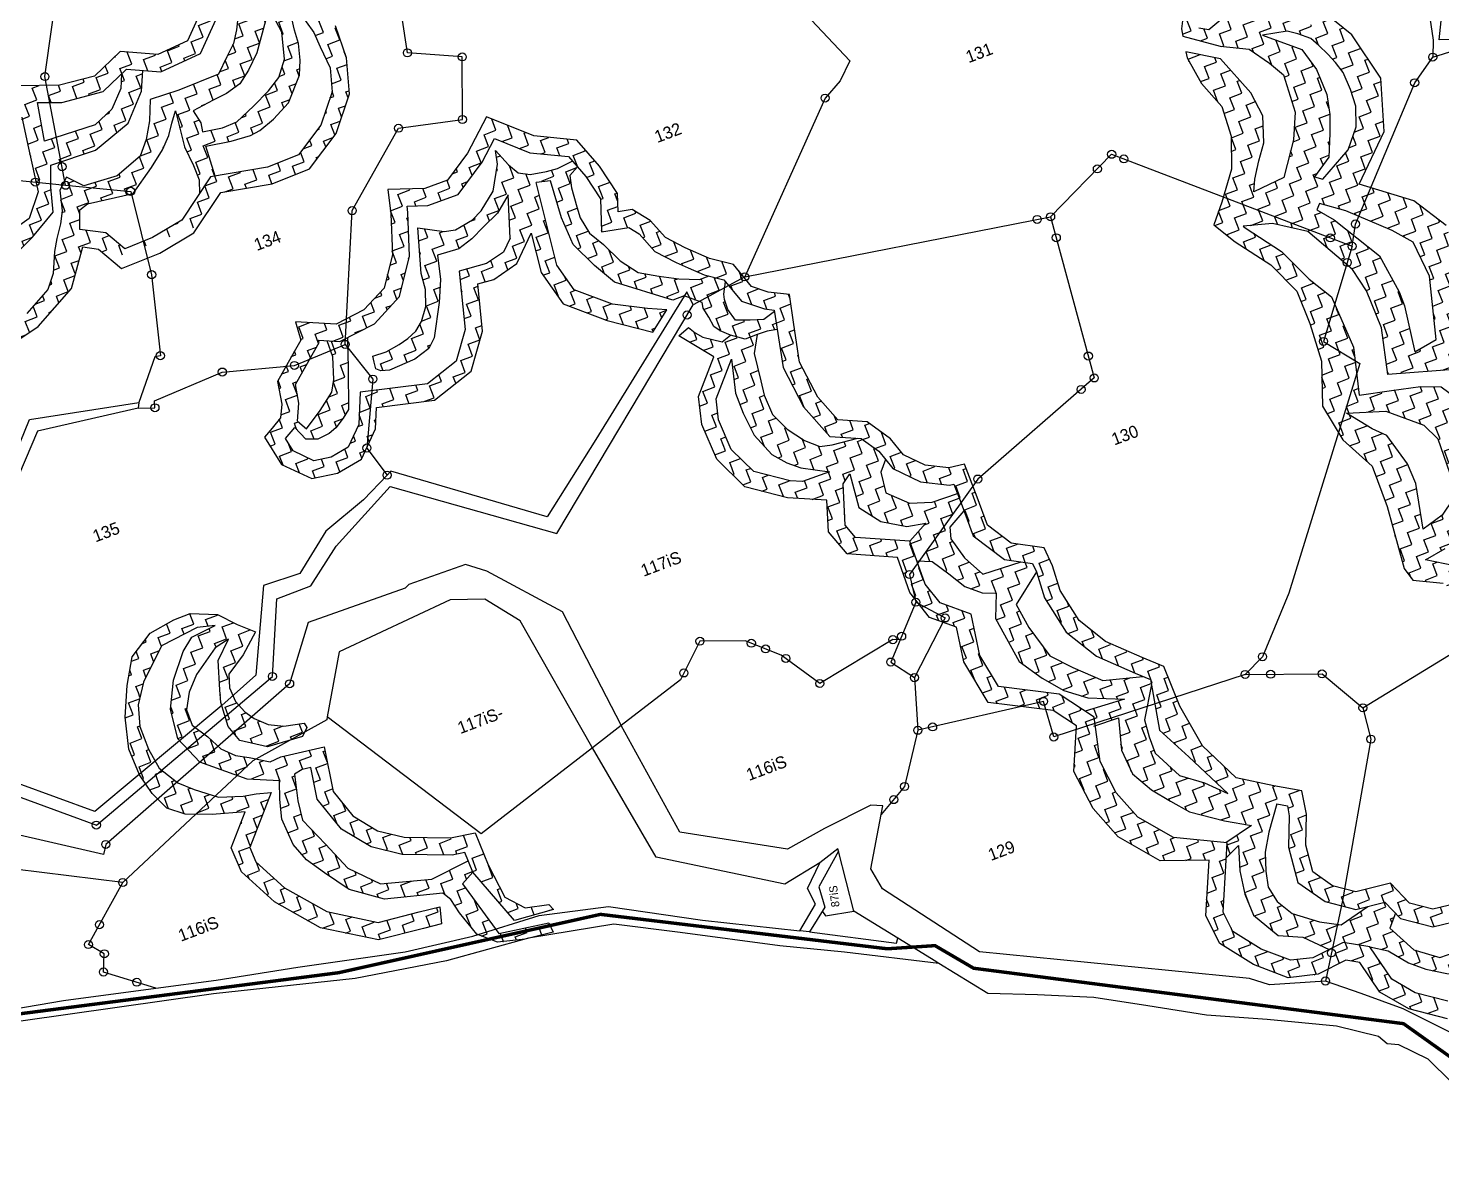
# Model space of a CAD drawing. Header units: metres. Extents: x -219 to 311408, y 87 to 1936973.
# Drawn here: x 309141 to 310231, y 1934058 to 1934927 of the extents above; entities that cross this region are included whole.
import ezdxf

# ---------------------------------------------------------------- set-up
doc = ezdxf.new("R2010")
doc.units = ezdxf.units.M
doc.header["$LTSCALE"] = 0.3
doc.header["$MEASUREMENT"] = 0
doc.linetypes.add('DASHDOT', pattern=[1, 0.5, -0.25, 0, -0.25])
doc.layers.get('0').update_dxf_attribs({"linetype": 'CONTINUOUS'})
for name, color, linetype in [('LINE_WATER', 4, 'CONTINUOUS'), ('OFF', 1, 'CONTINUOUS'), ('POLY_HATCH', 12, 'CONTINUOUS'), ('POLY_PARCEL', 6, 'CONTINUOUS'), ('POLY_WATER', 4, 'CONTINUOUS'), ('SYM_STONE', 1, 'CONTINUOUS'), ('TEXT_PARCEL', 7, 'CONTINUOUS'), ('V_BOUND_STREAM_LINE', 7, 'DASHDOT')]:
    doc.layers.add(name, color=color, linetype=linetype)
doc.styles.add('TEXT_MAP', font='')
doc.styles.get('TEXT_MAP').set_extended_font_data('Kruti Dev 050')
pattern_1 = [(0, (0, 0), (1.875, 1.875), [1.875, -1.875]), (90, (1.875, 0), (-1.875, 1.875), [1.875, -1.875])]

# ---------------------------------------------------------------- blocks, each defined once
blk = doc.blocks.new('STONE')
blk.add_circle((0, 0), 0.851)
blk = doc.blocks.new('7')
at = {"layer": 'POLY_HATCH'}
h = blk.add_hatch(dxfattribs=at)
h.set_pattern_fill('ZIGZAG', color=256, scale=15, style=0)
h.set_pattern_definition(pattern_1)
h.paths.add_polyline_path([(534.33, 471.74), (533.35, 472.49), (529.17, 472.49), (532.55, 469.91), (535.12, 466.72), (536.48, 462.7), (534.55, 458.42), (532.87, 454.66), (535.63, 450.89), (536.48, 448.26), (532.4, 445.95), (526.03, 445.1), (522.89, 437.79), (518.36, 433.26), (513.52, 432.91), (508.48, 435.29), (503.63, 433.23), (498.34, 433.77), (492.74, 435.82), (487.57, 435.35), (484.25, 431.77), (479.72, 429.72), (475.05, 428.61), (470.28, 429.65), (469.23, 432.34), (467.36, 435.86), (464.48, 433.55), (459.95, 432.56), (456.31, 436.2), (451.14, 432.94), (447.42, 432.58), (447.42, 430.04), (451.99, 430.49), (455.95, 432.99), (456.11, 432.83), (454.38, 430.39), (453.43, 429.07), (450.85, 427.28), (448.4, 426.68), (447.42, 426.73), (447.42, 423.43), (449.6, 423.57), (452.71, 424.05), (456.66, 427.88), (457.81, 431.13), (459.14, 429.8), (464.53, 430.97), (462.58, 428.6), (460.55, 428.12), (457.97, 428), (456.78, 426.08), (456, 421.72), (454.68, 419.69), (452.53, 417.89), (447.74, 417.11), (447.42, 417.18), (447.42, 413.4), (447.92, 413.35), (451.81, 414.18), (457.55, 417.47), (458.63, 419.87), (459.13, 418.36), (459.43, 416.99), (460.63, 415.55), (458.89, 411.48), (455.32, 407.03), (458.56, 407.03), (459.02, 407.61), (459.56, 407.03), (463.01, 407.03), (460.7, 409.52), (462.61, 413.94), (470.44, 411.25), (473.49, 410.17), (478.1, 410.35), (481.81, 411.96), (486.66, 414.18), (490.85, 416.57), (491.83, 420.12), (492.97, 423.17), (499.91, 422.93), (505.83, 424.96), (509.36, 428.67), (510.64, 431.47), (508.43, 432.52), (507.47, 432.11), (506.64, 430.11), (504.3, 427.77), (501.19, 426.46), (493.35, 426.82), (494.38, 432.53), (497.77, 431.28), (504.02, 430.65), (508.43, 432.52), (513.04, 430.34), (519.48, 430.81), (525.02, 436.34), (527.79, 442.78), (533.22, 443.51), (539.53, 447.08), (537.91, 452.06), (535.78, 454.97), (536.86, 457.39), (539.2, 462.56), (537.37, 467.95)])
h.paths.add_polyline_path([(489.84, 420.17), (490.79, 426.69), (491.47, 431.35), (487.17, 423.82), (484.41, 421.49), (478.67, 419.99), (475.32, 419.57), (468.6, 420.11), (463.87, 423.46), (465.42, 426.15), (468.18, 424.29), (472.13, 422.98), (479.25, 422.56), (485.59, 425.49), (487.44, 428.72), (489.17, 432.96), (488.77, 432.92), (485.75, 429.68), (480.54, 427.31), (475.08, 426.02), (468.41, 427.47), (467.38, 430.13), (466.56, 429.14), (464.05, 426.27), (459.5, 424.06), (459.44, 422.5), (461.72, 422.86), (461.77, 421.36), (464.35, 419.33), (466.98, 417.12), (469.55, 415.62), (473.2, 415.09), (477.09, 415.15), (482.48, 415.68), (487.2, 416.94)], flags=16)
h = blk.add_hatch(dxfattribs=at)
h.set_pattern_fill('ZIGZAG', color=256, scale=15, style=0)
h.set_pattern_definition(pattern_1)
h.paths.add_polyline_path([(537.52, 433.19), (538.75, 433.19), (540.98, 434.05), (542.64, 435.49), (543.86, 437.29), (545.31, 439.09), (546.67, 441.54), (548.19, 444.92), (548.53, 449.57), (547.65, 453.39), (545.91, 457.89), (544.73, 456.83), (543.36, 454.6), (544.37, 452.26), (545.09, 451.03), (545.66, 448.8), (545.59, 446.28), (545.09, 444.41), (543.36, 441.67), (540.89, 438.2), (538.8, 437.12), (535.56, 436.76), (532.31, 436.4), (530.94, 436.11), (531.45, 432.22), (531.81, 429.55), (530.8, 425.66), (529.07, 423.43), (526.91, 422.14), (524.03, 420.77), (520.93, 419.47), (518.62, 419.4), (515.67, 419.9), (515.88, 421.2), (515.45, 423.29), (518.77, 423.72), (521, 423.94), (523.31, 424.58), (525.25, 426.02), (527.27, 427.97), (530.15, 431.93), (529.94, 435.03), (530.19, 437.87), (534.22, 438.44), (537.25, 440.03), (538.98, 441.18), (540.13, 442.26), (541.57, 443.84), (542.8, 445.57), (543.52, 447.88), (543.59, 449.53), (543.3, 450.83), (542.22, 452.34), (541.27, 455.55), (541.99, 457.2), (543.36, 459.08), (543.86, 460.45), (544.01, 462.03), (543.94, 464.33), (543.43, 466.28), (542.49, 468.08), (541.63, 470.24), (538.91, 472.49), (533.53, 472.49), (536.87, 470.38), (539.46, 468.51), (540.4, 466.28), (540.61, 464.91), (540.61, 462.82), (540.4, 461.31), (539.82, 459.87), (539.25, 458.28), (538.74, 456.48), (538.38, 454.97), (539.82, 452.96), (540.61, 451.08), (540.69, 449.57), (540.25, 447.63), (539.47, 445.78), (537.96, 443.84), (536.08, 442.18), (532.34, 440.67), (530.61, 440.31), (529.6, 440.31), (530.66, 443.17), (527.79, 442.78), (526.89, 440.7), (527.2, 437.69), (526.7, 434.23), (525.69, 432.21), (524.54, 430.49), (522.95, 428.97), (520.86, 427.03), (514.59, 426.89), (510.12, 427.1), (508.9, 424.15), (507.46, 421.77), (505.8, 419.76), (501.55, 418.24), (496.45, 418.6), (494.51, 420.69), (492.92, 419.25), (492.13, 416.29), (491.26, 414.56), (489.97, 412.76), (488.96, 411.04), (487.66, 408.08), (486.79, 407.03), (490.82, 407.03), (493.11, 410.21), (495.18, 409.1), (496.34, 407.03), (510.13, 407.03), (515.02, 410.55), (522.58, 409.06), (528.5, 409.2), (534.04, 412.71), (537.94, 417.48), (539.43, 422.62), (539.58, 427.58), (546.56, 428.21), (549.21, 431.53), (551.57, 438.5), (552.67, 443.94), (551.28, 448.89), (550.07, 454.14), (548.49, 458.23), (549.11, 464.05), (548.2, 468.52), (545.37, 472.49), (541.57, 472.49), (543.05, 471.4), (545.83, 467.49), (546.56, 463.93), (545.91, 457.89), (547.65, 453.39), (548.83, 448.27), (550.07, 443.84), (549.12, 439.16), (546.95, 432.75), (545.26, 430.63), (538.73, 430.04)])
h.paths.add_polyline_path([(512.67, 415.72), (512.38, 418.74), (513.03, 424.21), (511.87, 422.7), (510.79, 421.12), (509.21, 419.46), (506.76, 417.59), (502.87, 415), (496.02, 415.93), (494.65, 415.5), (493.65, 412.79), (497.03, 410.98), (498.82, 407.77), (503.22, 407.87), (508.19, 408.75), (512.01, 411.5), (512.67, 413.41)], flags=16)
h.paths.add_polyline_path([(532.34, 414.63), (535.66, 418.68), (536.64, 422.07), (536.36, 425.52), (536.22, 427.82), (535.21, 431.57), (534.27, 432.65), (534.05, 432), (533.69, 429.12), (533.55, 427.1), (532.9, 424.72), (532.03, 422.64), (529.08, 419.4), (526.12, 417.95), (523.67, 417.09), (522.09, 416.87), (519.14, 417.09), (515.39, 417.74), (515.12, 413.1), (522.8, 411.59), (527.74, 411.71)], flags=16)
h = blk.add_hatch(dxfattribs=at)
h.set_pattern_fill('ZIGZAG', color=256, scale=15, style=0)
h.set_pattern_definition(pattern_1)
h.paths.add_polyline_path([(469.09, 402.5), (464.28, 405.66), (463.01, 407.03), (459.56, 407.03), (462.64, 403.72), (468.27, 400.01), (474.67, 399.67), (482.81, 401.55), (489.41, 405.06), (490.82, 407.03), (486.79, 407.03), (486.05, 406.14), (481.92, 403.94), (474.45, 402.22)])
h.paths.add_polyline_path([(458.56, 407.03), (455.32, 407.03), (454.03, 405.43), (449.66, 404.13), (447.42, 404.41), (447.42, 401.86), (449.88, 401.55), (455.51, 403.24)])
h = blk.add_hatch(dxfattribs=at)
h.set_pattern_fill('ZIGZAG', color=256, scale=15, style=0)
h.set_pattern_definition(pattern_1)
h.paths.add_polyline_path([(534.32, 386.86), (537.8, 391.89), (539.84, 398.01), (540.08, 398.96), (542.97, 397.94), (547.71, 397.88), (552.72, 401.13), (555.65, 403.75), (559.81, 399.93), (564.93, 397.39), (566.31, 393.74), (567.18, 389.86), (565.59, 385.26), (569.58, 384.46), (570.68, 383.05), (571.96, 379.78), (574.29, 377.15), (575.7, 375.76), (577.53, 373.99), (580.01, 372.27), (581.32, 368.36), (584.08, 366.11), (585.39, 365.44), (584.84, 362.96), (583.6, 357.04), (584.38, 350.54), (586.26, 345.67), (591.28, 345.67), (588.47, 346.96), (586.85, 351.16), (586.16, 356.93), (587.32, 362.42), (588.29, 366.81), (585.47, 368.24), (583.48, 369.86), (582.14, 373.87), (579.14, 375.95), (576.32, 378.67), (574.15, 381.12), (572.9, 384.31), (571.01, 386.75), (568.93, 387.17), (569.8, 389.71), (568.74, 394.46), (566.94, 399.22), (561.26, 402.04), (555.8, 407.03), (555.52, 407.03), (551.18, 403.14), (546.98, 400.42), (543.42, 400.47), (538.29, 402.27), (537.41, 398.71), (535.52, 393.03), (532.61, 388.83), (528.68, 386.85), (524.11, 386.34), (518.61, 388.78), (518.38, 385.97), (516.85, 384.72), (513.02, 381.44), (512.42, 378.13), (511.54, 376.29), (509.84, 375.32), (508.31, 374.47), (509.23, 369.81), (512.7, 366.25), (516.53, 365.65), (520.55, 366.35), (524.11, 369.81), (525.36, 372.72), (533.72, 370.73), (540.33, 372.81), (543.98, 377.75), (545.78, 384.54), (548.23, 384.31), (552.25, 385.28), (555.8, 388.74), (555.11, 382.78), (556.54, 377.29), (561.76, 372.72), (567.45, 368.7), (570.55, 371.09), (567.94, 372.27), (563.33, 374.71), (558.79, 378.68), (557.68, 382.96), (559.14, 395.51), (550.98, 387.57), (548.04, 386.86), (543.88, 387.25), (541.66, 378.86), (538.78, 374.97), (533.62, 373.35), (523.87, 375.67), (521.98, 371.27), (519.35, 368.7), (516.51, 368.22), (513.92, 368.62), (511.57, 371.04), (511.15, 373.16), (513.48, 374.48), (514.85, 377.35), (515.35, 380.11), (518.48, 382.78), (520.81, 384.69), (520.84, 385.03), (523.71, 383.75), (529.42, 384.38)])
h.paths.add_polyline_path([(525, 383.89), (523.71, 383.75), (522, 384.51), (521.94, 381.97), (520.9, 378.81), (519.96, 377.14), (517.4, 375.22), (514.54, 373.44), (513.71, 374.96), (513.48, 374.48), (512.99, 374.2), (513.9, 372.01), (515.57, 371.37), (517.45, 371.57), (518.63, 372.01), (520.16, 373), (521.34, 373.88), (523.42, 379.55)], flags=16)
h.paths.add_polyline_path([(536.94, 379.36), (539.46, 383.95), (540.84, 387.05), (541.72, 390.6), (545, 390.37), (547.32, 391.06), (549.54, 392.1), (552.2, 393.28), (554.62, 395.25), (552.62, 389.16), (559.14, 395.51), (561.19, 394.96), (560.79, 389.29), (561.04, 385), (562.86, 380.96), (564.75, 377.62), (571.88, 372.11), (573.69, 372.09), (575.81, 370.23), (575.65, 369.43), (575.96, 367.9), (576.2, 366.32), (576.8, 365.39), (578.03, 364.25), (579.85, 362.92), (581.77, 362.97), (583.3, 362.92), (584.77, 362.62), (584.84, 362.96), (585.35, 365.23), (583.45, 364.69), (581.53, 365.28), (579.5, 366.07), (579.01, 367.94), (579.06, 369.52), (579.26, 370.26), (580.14, 371.89), (580.01, 372.27), (578.15, 373.56), (576.67, 373.57), (573.83, 374.72), (571.21, 376.15), (568.55, 377.73), (566.67, 380.29), (565.19, 383.4), (563.86, 385.72), (563.37, 388.33), (563.47, 389.99), (563.71, 392.9), (564.16, 394.72), (565.65, 395.49), (565.24, 396.56), (562.8, 396.3), (561.12, 396.5), (558.7, 396.9), (557.17, 397.78), (556.24, 399.36), (555.2, 402.02), (554.76, 400.05), (552.74, 396.55), (550.07, 394.43), (548.39, 393.64), (545.53, 393.15), (543.86, 393.49), (540.39, 395.39), (538.51, 388.88), (538.27, 386.46), (537.43, 384.1), (536.05, 382.27), (534.76, 381.19), (533.28, 380.6), (531.76, 380.25), (529.59, 379.91), (527.52, 380), (527.37, 379.11), (527.27, 378.08), (527.86, 377.54), (529.1, 377.19), (533.14, 377.39), (535.66, 378.13)], flags=17)
h.paths.add_polyline_path([(576.9, 360.87), (575.71, 356), (575.71, 352.79), (576.1, 349.2), (577.49, 345.67), (582.98, 345.67), (582.78, 345.86), (580.98, 348.3), (579.7, 351.12), (579.57, 354.2), (579.83, 356.39), (580.34, 360.5), (581.77, 362.97), (579.85, 362.92), (578.03, 364.25), (576.53, 363.75), (574.08, 365.42), (573.24, 366.41), (572.65, 367.51), (570.87, 366.85), (574.61, 362.1), (570.4, 357.44), (569.43, 353.42), (569.67, 347.83), (570.66, 345.67), (573.45, 345.67), (572.17, 348.44), (571.97, 353.17), (572.71, 356.22)])
h = blk.add_hatch(dxfattribs=at)
h.set_pattern_fill('ZIGZAG', color=256, scale=15, style=0)
h.set_pattern_definition(pattern_1)
h.paths.add_polyline_path([(674.93, 380.25), (677.24, 384.5), (677.6, 388.38), (676.97, 390.19), (676.48, 392.21), (675.78, 394.37), (673.62, 397.23), (664.81, 400.25), (668.15, 400.95), (668.43, 402.83), (667.32, 406.24), (666.85, 407.03), (662.33, 407.03), (664.87, 403.66), (663.55, 402.12), (662.85, 404.07), (661.25, 406.58), (660.73, 407.03), (655.53, 407.03), (658.59, 404.85), (656.78, 402.71), (658.19, 400.63), (657.03, 396.92), (657.99, 396.08), (663, 394.64), (665.65, 391.43), (666.21, 386.9), (665.37, 385.16), (663.98, 382.86), (660.07, 381.54), (658.74, 382.28), (660.91, 386.34), (660.97, 391.44), (658.65, 395.5), (657.03, 396.92), (658.19, 400.63), (655.35, 404.8), (651.63, 407.03), (640.02, 407.03), (641.31, 404.91), (644.17, 405.5), (650.24, 404.91), (653.57, 402.92), (655.42, 400.22), (654.12, 396.11), (656.67, 393.88), (658.43, 390.78), (658.39, 386.99), (656.32, 383.11), (656.13, 382), (660.77, 378.65), (664.6, 376.77), (666.7, 373.77), (668.02, 371.4), (667.67, 365.65), (666, 361.89), (662.72, 357.22), (657.84, 356.8), (658.61, 358.51), (660.14, 360.81), (661.74, 363.04), (663, 366.81), (662.58, 370.64), (660.14, 376.91), (655.73, 379.7), (655.57, 378.77), (656.24, 374.5), (657.84, 370.24), (657.57, 365.66), (655.89, 361.08), (652.87, 357.05), (650.56, 354.34), (652.63, 350.86), (656.36, 345.81), (656.42, 345.67), (659.19, 345.67), (658.55, 347.09), (654.74, 352.26), (654.54, 352.6), (658.75, 351.44), (663.21, 348.51), (664.77, 345.67), (669.29, 345.67), (667.46, 348.71), (665.59, 351.01), (666.28, 351.78), (669.56, 349.34), (673.43, 345.67), (680.43, 345.67), (679.47, 347.22), (672.77, 352.35), (679, 358.34), (681.31, 365.89), (679.54, 373.37), (677.86, 376.22), (684.17, 381.9), (683.58, 389.22), (681.19, 396.93), (677.39, 402.37), (672.57, 403.03), (672.65, 407.03), (670.19, 407.03), (670.35, 401.21), (675.67, 399.04), (678.89, 395.8), (679.9, 389.71), (680.36, 383.92), (674.63, 376.72), (672.56, 378.44)])
h.paths.add_polyline_path([(674.09, 388.57), (673.6, 391.5), (672.56, 393.24), (670.81, 394.5), (669.35, 395.75), (666.84, 397.01), (661.54, 397.98), (661.33, 397.08), (665.65, 395.54), (667.88, 393.87), (669.49, 389.62), (669.49, 387.46), (668.93, 385.02), (667.95, 383.35), (667.12, 381.19), (670.53, 379.93), (672.7, 381.81), (673.88, 385.65)], flags=16)
h.paths.add_polyline_path([(676.54, 365.89), (676.4, 368.61), (675.84, 370.42), (675.21, 371.95), (674.44, 373.62), (673.68, 375.02), (672.14, 376.34), (670.82, 377.25), (667.19, 378.01), (671.87, 373.97), (672.84, 370.42), (672.98, 366.45), (672.35, 363.52), (671.38, 360.87), (669.98, 357.67), (666.98, 355.72), (668.03, 354.95), (673.05, 357.67), (675.35, 360.45), (676.4, 363.31)], flags=16)
h = blk.add_hatch(dxfattribs=at)
h.set_pattern_fill('ZIGZAG', color=256, scale=15, style=0)
h.set_pattern_definition(pattern_1)
h.paths.add_polyline_path([(483.19, 350.99), (489.1, 351.63), (491.67, 350.99), (487.82, 350.6), (485.89, 349.06), (483.12, 345.67), (487.21, 345.67), (490.52, 347.91), (492.83, 348.42), (490.26, 345.98), (490.16, 345.67), (494.22, 345.67), (496.94, 348.03), (494.76, 349.96), (492.57, 352.4), (488.85, 353.94), (486.28, 353.94), (482.29, 353.3), (478.57, 350.99), (476.38, 347.26), (475.66, 345.67), (478, 345.67), (478.82, 346.88)])
h = blk.add_hatch(dxfattribs=at)
h.set_pattern_fill('ZIGZAG', color=256, scale=15, style=0)
h.set_pattern_definition(pattern_1)
h.paths.add_polyline_path([(490.68, 324.98), (488.55, 325.6), (486.66, 325.95), (483.19, 327.1), (480.24, 329.41), (478.31, 331.21), (476.51, 334.16), (476, 337.38), (476, 340.97), (476.9, 344.05), (478, 345.67), (475.66, 345.67), (474.45, 343.03), (473.3, 338.4), (473.43, 334.29), (474.2, 331.08), (475.48, 328.26), (477.67, 326.46), (481.43, 325.04), (486.11, 323.67), (482.32, 319.44), (482.46, 315.56), (485.45, 309.72), (490.49, 303.7), (497.85, 299.02), (504.67, 298.26), (507.39, 297.94), (508.04, 300.41), (504.96, 300.78), (498.71, 301.47), (492.17, 305.63), (487.57, 311.13), (484.96, 316.21), (484.88, 318.51)])
h = blk.add_hatch(dxfattribs=at)
h.set_pattern_fill('ZIGZAG', color=256, scale=15, style=0)
h.set_pattern_definition(pattern_1)
h.paths.add_polyline_path([(499.32, 321.89), (500.43, 328.53), (493.91, 329.41), (492.19, 329.28), (489.49, 330.95), (487.69, 331.98), (486.02, 333.65), (484.86, 335.96), (483.32, 338.4), (483.32, 340.84), (484.61, 343.15), (486.53, 345.21), (487.21, 345.67), (483.12, 345.67), (483.06, 345.59), (481.14, 341.74), (480.62, 337.25), (482.42, 332.88), (488.1, 328.07), (492.47, 326.15), (491.57, 323.58), (490.8, 320.75), (491.05, 316.64), (492.08, 313.82), (493.88, 311.12), (496.45, 307.52), (500.82, 304.31), (509.17, 302.13), (509.94, 300.84), (510.46, 298.53), (511.74, 294.68), (514.19, 292.5), (518.17, 291.47), (522.41, 290.96), (522.28, 292.5), (514.83, 293.65), (512.39, 302.39), (514.41, 303.49), (514.37, 305.26), (508.39, 304.61), (501.06, 306.67), (497.33, 310.52), (495.54, 315.02), (493.61, 319.51), (493.99, 322.46), (494.89, 326.32), (496.2, 326.55), (497.51, 326.37), (496.72, 321.69), (498.53, 316.26), (501.68, 312.26), (505.58, 309.61), (512.44, 306.91), (514.33, 306.61), (514.41, 303.49), (517.69, 294.62), (523.63, 294.12), (523.23, 295.06), (519.79, 295.81), (517.52, 298.35), (516.94, 303.66), (516.8, 308.78), (513.1, 309.36), (506.77, 311.86), (503.42, 314.13), (500.79, 317.48)])
h = blk.add_hatch(dxfattribs=at)
h.set_pattern_fill('ZIGZAG', color=256, scale=15, style=0)
h.set_pattern_definition(pattern_1)
h.paths.add_polyline_path([(498.87, 332.88), (495.91, 333.52), (493.86, 334.55), (492.19, 336.09), (491.29, 337.5), (490.52, 339.43), (490.39, 341.61), (491.03, 343.54), (493.99, 345.47), (494.22, 345.67), (490.16, 345.67), (488.98, 341.87), (488.46, 340.07), (488.2, 336.35), (489.1, 333.78), (492.57, 331.47), (497.97, 331.08), (499, 332.11)])
h = blk.add_hatch(dxfattribs=at)
h.set_pattern_fill('ZIGZAG', color=256, scale=15, style=0)
h.set_pattern_definition(pattern_1)
h.paths.add_polyline_path([(601.14, 329), (601.13, 330.54), (597.19, 330.66), (593.98, 331.69), (591.28, 334.39), (591.67, 337.47), (592.95, 339.01), (592.46, 340.48), (590.69, 343.16), (590.25, 343.36), (586.38, 343.8), (584.58, 344.19), (582.98, 345.67), (577.49, 345.67), (577.51, 345.6), (579.18, 343.67), (580.85, 342.26), (584.58, 340.21), (580.36, 340.25), (578.68, 340.99), (574.13, 344.2), (573.45, 345.67), (570.66, 345.67), (572.11, 342.52), (577.43, 338.78), (582.74, 336.43), (581.31, 331.95), (582.74, 327.93), (589.53, 324.84), (589.39, 319.35), (590.83, 314.87), (594.02, 312.14), (593.23, 306.93), (594.48, 300.05), (603.03, 295.57), (605.47, 292.2), (602.75, 286.06), (603.44, 279.92), (605.43, 274.7), (610, 269.21), (616.79, 266.76), (613.42, 259.23), (613.51, 258.39), (616.06, 258.39), (616.01, 258.83), (620.22, 268.21), (613.05, 271.74), (609.18, 276.38), (607.46, 280.9), (606.88, 286.05), (608.38, 292.51), (604.72, 297.53), (596.74, 301.71), (595.79, 306.97), (596.72, 313.15), (593.02, 316.32), (591.93, 319.71), (592.1, 326.45), (584.76, 329.79), (583.98, 331.99), (585.84, 337.82), (587.28, 338.89), (586.77, 333.75), (589.08, 330.67), (592.42, 328.61), (595.25, 328.1), (592.1, 326.45), (592.02, 323.35), (594.11, 322.45), (595.78, 319.88), (597.32, 317.31), (599.38, 315.51), (601.31, 314.74), (599.89, 311.27), (600.92, 304.08), (603.23, 300.61), (605.55, 297.79), (608.5, 295.48), (613.51, 293.42), (607.43, 293.81), (608.38, 292.51), (608.09, 291.27), (611.72, 291.15), (610.43, 286.53), (610.69, 282.68), (612.49, 279.46), (614.54, 276.9), (616.6, 274.46), (620.97, 271.37), (624.44, 269.32), (620.05, 268.3), (620.22, 268.21), (619.29, 266.15), (621.63, 267.25), (620.48, 263.65), (619.96, 260.18), (620.03, 258.39), (623.88, 258.39), (623.56, 259.92), (624.07, 262.24), (624.97, 264.93), (626.52, 267.5), (629.08, 271), (628.26, 271.49), (622.87, 274.99), (620.2, 277.67), (617.11, 279.98), (614.93, 284.34), (614.93, 286.91), (615.19, 289.48), (617.76, 292.83), (618.13, 294.77), (617.23, 295.6), (611.46, 297.13), (607.99, 300.47), (605.42, 303.29), (604, 308.3), (603.49, 312.15), (607.98, 315.58), (607.87, 316.95), (606.38, 317.77), (600.41, 318.06), (598.74, 321.27), (597.84, 324.61), (598.35, 326.28), (601.13, 327.82)])
h = blk.add_hatch(dxfattribs=at)
h.set_pattern_fill('ZIGZAG', color=256, scale=15, style=0)
h.set_pattern_definition(pattern_1)
h.paths.add_polyline_path([(610.51, 315.61), (610.28, 318.52), (605.98, 320.87), (603.63, 324.61), (603.67, 329), (603.63, 334.21), (601.27, 334.54), (598.17, 336.15), (595.72, 338.69), (594.75, 341.6), (592.4, 345.15), (591.28, 345.67), (586.26, 345.67), (586.48, 345.09), (590.69, 343.16), (592.46, 340.48), (593.51, 337.35), (596.64, 334.1), (600.49, 332.09), (601.12, 332.01), (601.14, 329), (601.09, 323.89), (604.19, 318.97), (607.87, 316.95), (607.98, 315.58), (607.74, 311.59), (608.95, 305.72), (611.88, 300.78), (616.34, 296.42), (618.13, 294.77), (616.73, 287.3), (619.39, 282.1), (622.87, 274.99), (628.26, 271.49), (630.45, 270.19), (630.2, 268.71), (628.45, 264.42), (627.91, 259.03), (628.34, 258.39), (631.41, 258.39), (630.52, 259.7), (630.93, 263.8), (632.64, 268.01), (633.24, 271.47), (629.59, 273.64), (624.83, 276.73), (621.83, 282.87), (620.77, 289.57), (620.63, 295.89), (618.09, 298.25), (613.88, 302.36), (611.34, 306.65), (610.28, 311.77)])
h = blk.add_hatch(dxfattribs=at)
h.set_pattern_fill('ZIGZAG', color=256, scale=15, style=0)
h.set_pattern_definition(pattern_1)
h.paths.add_polyline_path([(674.03, 300.05), (678, 300.19), (681, 298.51), (683.02, 295.52), (683.86, 292.03), (684.35, 285.34), (684.33, 284.56), (690.51, 285.22), (690.35, 292.5), (687.18, 299.04), (683.62, 304.71), (686.24, 309.76), (685.89, 315.44), (683.66, 320.72), (680.33, 324.28), (681.7, 328.71), (682.6, 335.32), (682.64, 342.09), (680.43, 345.67), (673.43, 345.67), (674.93, 344.25), (677.23, 341.53), (677.71, 335.99), (675.34, 326.86), (671.72, 326.3), (672.69, 333.17), (672.69, 335.4), (671.86, 341.4), (669.29, 345.67), (664.77, 345.67), (667.39, 340.92), (668.23, 337.22), (668.37, 331.33), (666.83, 324.57), (676.8, 321.65), (680.57, 315.93), (680.94, 310.81), (680.45, 307.95), (679.48, 306.49), (679.68, 304.26), (678.64, 303.21), (676.27, 303.56), (673.27, 304.12), (675.01, 306.42), (675.99, 309.28), (675.71, 316.73), (673.55, 320.08), (670.69, 321.19), (666.51, 322.17), (661.77, 323.21), (663.49, 330.14), (663.07, 338.23), (660.92, 341.82), (659.19, 345.67), (656.42, 345.67), (658.59, 340.84), (658.71, 335.64), (658.35, 329.88), (656.12, 323.58), (657.18, 317.9), (659.88, 312.7), (659.84, 306.32), (658.94, 296.89), (659.53, 294.81), (663.56, 292.82), (666.27, 289.49), (668.5, 282.87), (672.63, 283.32), (670.89, 285.34), (669.7, 290.43), (668.52, 293.08), (662.38, 296.98), (665.66, 297.54), (671.59, 296.35), (675, 292.8), (676.05, 290.64), (676.47, 287.29), (676.29, 283.71), (680.3, 284.13), (680.58, 288.2), (680.37, 290.08), (679.54, 292.66), (677.93, 296.21)])
h.paths.add_polyline_path([(663.63, 301.34), (665.02, 308.03), (664.88, 311.16), (663.49, 316.18), (661.82, 317.85), (659.1, 321.38), (664.61, 319.59), (669.14, 315.69), (670.39, 313.04), (670.18, 306.42), (669.35, 303.99), (666.98, 302.31)], flags=16)
h = blk.add_hatch(dxfattribs=at)
h.set_pattern_fill('ZIGZAG', color=256, scale=15, style=0)
h.set_pattern_definition(pattern_1)
h.paths.add_polyline_path([(721.17, 253.32), (717.43, 254.48), (712.76, 254.34), (709.2, 253.83), (707.77, 256.93), (705.78, 258.39), (693.88, 258.39), (694.05, 256.17), (700.5, 257.4), (703.57, 256.89), (705.75, 255.28), (707.7, 251.06), (712.98, 251.82), (717.08, 251.94), (719.66, 251.14), (721.86, 248.3), (723.53, 245.14), (723.5, 241.91), (722.3, 239.61), (721.16, 241.21), (713.88, 239.06), (711.95, 241.16), (705.09, 240.68), (703.16, 241.03), (703.63, 244.15), (697.22, 246.96), (691.83, 246.81), (690.02, 247.19), (690.15, 250.07), (684.09, 251.69), (679.12, 249.69), (673.49, 246.4), (671.21, 239.88), (668.21, 237.09), (662, 235.45), (660.79, 235.47), (657.93, 241.26), (652.82, 236.15), (647.25, 234.04), (642.44, 234.81), (638.35, 237.65), (635.84, 240.76), (634.48, 246.37), (631.03, 248.4), (626.07, 247.85), (622.81, 248.66), (619.35, 251.73), (616.36, 255.64), (616.06, 258.39), (613.51, 258.39), (613.93, 254.66), (617.49, 250), (621.6, 246.35), (625.9, 245.29), (630.47, 245.8), (632.27, 244.74), (633.52, 239.61), (636.62, 235.78), (641.47, 232.41), (647.52, 231.44), (654.22, 233.98), (657.22, 236.98), (659.21, 232.96), (662.31, 232.92), (669.47, 234.81), (673.39, 238.46), (675.57, 244.69), (680.23, 247.41), (684.25, 249.03), (687.53, 248.15), (687.39, 245.15), (691.6, 244.28), (696.73, 244.41), (700.84, 242.61), (700.52, 240.44), (700.65, 238.92), (704.95, 238.13), (710.91, 238.55), (713.08, 236.2), (720.15, 238.27), (720.85, 237.3), (717.09, 234.83), (718.89, 232.99), (721.11, 234.45), (722.43, 230.32), (723.33, 228.08), (723.51, 223.24), (724.22, 220.9), (723.33, 218.39), (719.11, 214.35), (718.43, 213.4), (722.36, 213.4), (723.51, 215.7), (725.39, 218.03), (727.01, 219.74), (727.01, 221.53), (726.47, 223.59), (726.2, 225.39), (725.75, 227.54), (725.12, 230.32), (724.39, 235.42), (727.1, 229.07), (728.62, 226.11), (729.43, 223.5), (729.16, 219.2), (727.9, 216.96), (727.28, 215.52), (725.01, 213.4), (732.18, 213.4), (731.32, 214.26), (733.2, 216.87), (733.74, 219.11), (733.11, 226.46), (732.3, 227.81), (730.87, 229.96), (728.44, 232.83), (725.77, 235.2), (729.94, 234.52), (734.06, 232.03), (736.08, 228.3), (735.44, 222.27), (736.14, 216.85), (733.59, 213.4), (736.73, 213.4), (738.77, 216.16), (737.99, 222.3), (738.68, 228.81), (735.95, 233.84), (730.83, 236.93), (724.31, 238), (726.02, 241.27), (726.07, 245.75), (723.99, 249.68)])
h.paths.add_polyline_path([(661.61, 248.94), (658.7, 251.39), (652.93, 248.66), (648.72, 247.88), (645.16, 248.29), (642.25, 250.37), (640.64, 254.11), (635.41, 254.71), (632.5, 256.79), (631.41, 258.39), (628.34, 258.39), (630.67, 254.99), (634.48, 252.27), (638.9, 251.76), (640.21, 248.72), (644.22, 245.86), (648.81, 245.32), (653.71, 246.24), (658.31, 248.41), (660.23, 246.8), (664.69, 244.66), (669.27, 246.42), (673.22, 250.74), (672.29, 247.3), (670.36, 244.98), (668.05, 243.44), (663.81, 242.8), (660.72, 243.19), (657.12, 246.01), (654.55, 244.34), (652.11, 241.9), (648.39, 241.13), (643.63, 241.26), (640.42, 243.7), (638.23, 247.94), (639.78, 249.72), (638.9, 251.76), (636.34, 252.06), (631.66, 250.93), (628.83, 252.48), (625.49, 255.04), (624.07, 257.48), (623.88, 258.39), (620.03, 258.39), (620.09, 256.84), (622.4, 252.73), (625.74, 251.19), (628.71, 248.15), (631.03, 248.4), (634.48, 246.37), (636.82, 244.86), (639, 242.16), (641.06, 240.36), (643.76, 238.69), (646.33, 237.66), (649.67, 238.18), (654.17, 239.98), (656.48, 242.54), (659.95, 240.49), (664.19, 240.23), (670.62, 241.9), (672.32, 243.05), (673.49, 246.4), (674.21, 246.82), (678.2, 250.52), (680.73, 252.17), (683.7, 254.04), (686.23, 255.14), (688.22, 255.03), (690.31, 253.71), (691.08, 251.84), (690.15, 250.07), (690.06, 248), (694.96, 248.1), (697.94, 248.54), (700.91, 247.44), (703.11, 245.35), (708.4, 245.35), (710.93, 245.35), (713.24, 245.13), (714.45, 244.36), (715.56, 242.49), (716.66, 239.88), (719.71, 240.78), (718.53, 245.68), (716.11, 247.77), (712.41, 248.14), (710.64, 248.03), (707.78, 247.48), (705.8, 247.7), (701.94, 249.46), (699.85, 251.11), (696.77, 251.33), (694.02, 252.1), (693.58, 253.64), (691.59, 255.84), (687.85, 257.83), (687.71, 258.39), (682.23, 258.39), (682.23, 257.81), (680.68, 256.82), (680.34, 258.39), (675.42, 258.39), (675.84, 257.59), (675.95, 254.95), (673.96, 258.39), (668.53, 258.39), (668.82, 257.34), (670.81, 251.85), (667.8, 248.57), (664.8, 247.41)], flags=17)
at = {"layer": 'LINE_WATER'}
blk.add_lwpolyline([(693.2, 367.49), (691.37, 368.11), (692.6, 370.65)], dxfattribs=at)
at = {"layer": 'OFF'}
blk.add_lwpolyline([(574.44, 370.39), (574.25, 372.55)], dxfattribs=at)
at = {"layer": 'POLY_HATCH'}
for points in [[(474.67, 399.67), (482.81, 401.55), (489.41, 405.06), (493.11, 410.21), (495.18, 409.1), (497.35, 405.21), (503.47, 405.35), (509.2, 406.36), (515.02, 410.55), (522.58, 409.06), (528.5, 409.2), (534.04, 412.71), (537.94, 417.48), (539.43, 422.62), (539.58, 427.58)], [(522.89, 437.79), (518.36, 433.26), (513.52, 432.91), (508.48, 435.29), (503.63, 433.23), (498.34, 433.77), (492.74, 435.82)], [(530.15, 431.93), (527.27, 427.97), (525.25, 426.02), (523.31, 424.58), (521, 423.94), (518.77, 423.72), (515.45, 423.29), (515.88, 421.2), (515.67, 419.9), (518.62, 419.4), (520.93, 419.47), (524.03, 420.77), (526.91, 422.14), (529.07, 423.43), (530.8, 425.66), (531.81, 429.55), (531.45, 432.22)], [(507.47, 432.11), (506.64, 430.11), (504.3, 427.77), (501.19, 426.46), (493.35, 426.82), (494.38, 432.53), (497.77, 431.28), (504.02, 430.65), (508.43, 432.52), (513.04, 430.34), (519.48, 430.81), (525.02, 436.34)], [(526.89, 440.7), (527.2, 437.69), (526.7, 434.23), (525.69, 432.21), (524.54, 430.49), (522.95, 428.97), (520.86, 427.03), (514.59, 426.89), (510.12, 427.1), (508.9, 424.15), (507.46, 421.77), (505.8, 419.76), (501.55, 418.24), (496.45, 418.6), (494.51, 420.69), (492.92, 419.25), (492.13, 416.29), (491.26, 414.56), (489.97, 412.76), (488.96, 411.04), (487.66, 408.08), (486.05, 406.14), (481.92, 403.94)], [(481.81, 411.96), (486.66, 414.18), (490.85, 416.57), (491.83, 420.12), (492.97, 423.17), (499.91, 422.93), (505.83, 424.96), (509.36, 428.67), (510.64, 431.47)], [(491.47, 431.35), (490.79, 426.69), (489.84, 420.17), (487.2, 416.94), (482.48, 415.68)], [(515.12, 413.1), (515.39, 417.74), (519.14, 417.09), (522.09, 416.87), (523.67, 417.09), (526.12, 417.95), (529.08, 419.4), (532.03, 422.64), (532.9, 424.72), (533.55, 427.1), (533.69, 429.12), (534.05, 432)], [(535.21, 431.57), (536.22, 427.82), (536.36, 425.52), (536.64, 422.07), (535.66, 418.68), (532.34, 414.63), (527.74, 411.71), (522.8, 411.59), (514.44, 413.24), (508.19, 408.75), (503.22, 407.87), (498.82, 407.77), (497.03, 410.98), (493.65, 412.79), (494.65, 415.5), (496.02, 415.93), (502.87, 415), (506.76, 417.59), (509.21, 419.46), (510.79, 421.12), (511.87, 422.7), (513.03, 424.21), (512.38, 418.74), (512.67, 415.72), (512.67, 413.41), (512.01, 411.5)], [(663.98, 382.86), (660.07, 381.54), (658.74, 382.28)], [(658.39, 386.99), (656.32, 383.11), (656.13, 382), (660.77, 378.65), (664.6, 376.77), (666.7, 373.77), (668.02, 371.4), (667.67, 365.65), (666, 361.89), (662.72, 357.22), (657.84, 356.8), (658.61, 358.51), (660.14, 360.81), (661.74, 363.04), (663, 366.81), (662.58, 370.64), (660.14, 376.91), (655.73, 379.7), (655.57, 378.77), (656.24, 374.5), (657.84, 370.24), (657.57, 365.66), (655.89, 361.08), (652.87, 357.05), (650.56, 354.34), (652.63, 350.86), (656.36, 345.81), (658.59, 340.84), (658.71, 335.64), (658.35, 329.88), (656.12, 323.58), (657.18, 317.9), (659.88, 312.7), (659.84, 306.32), (658.94, 296.89), (659.53, 294.81), (663.56, 292.82)], [(668.52, 293.08), (662.38, 296.98), (665.66, 297.54)], [(682.64, 342.09), (679.47, 347.22), (672.77, 352.35), (679, 358.34), (681.31, 365.89), (679.54, 373.37), (677.86, 376.22)], [(648.72, 247.88), (645.16, 248.29), (642.25, 250.37), (640.64, 254.11), (635.41, 254.71), (632.5, 256.79), (630.52, 259.7), (630.93, 263.8), (632.64, 268.01), (633.24, 271.47), (629.59, 273.64), (624.83, 276.73), (621.83, 282.87), (620.77, 289.57), (620.63, 295.89), (618.09, 298.25), (613.88, 302.36), (611.34, 306.65), (610.28, 311.77), (610.51, 315.61), (610.28, 318.52), (605.98, 320.87), (603.63, 324.61), (603.67, 329), (603.63, 334.21), (601.27, 334.54), (598.17, 336.15), (595.72, 338.69), (594.75, 341.6), (592.4, 345.15), (588.47, 346.96), (586.85, 351.16), (586.16, 356.93), (587.32, 362.42), (588.29, 366.81), (585.47, 368.24), (583.48, 369.86), (582.14, 373.87), (579.14, 375.95), (576.32, 378.67), (574.15, 381.12), (572.9, 384.31), (571.01, 386.75), (568.93, 387.17), (569.8, 389.71), (568.74, 394.46), (566.94, 399.22), (561.26, 402.04), (555.67, 407.16), (551.18, 403.14), (546.98, 400.42), (543.42, 400.47), (538.29, 402.27), (537.41, 398.71), (535.52, 393.03), (532.61, 388.83), (528.68, 386.85), (524.11, 386.34), (518.61, 388.78), (518.38, 385.97), (516.85, 384.72), (513.02, 381.44), (512.42, 378.13), (511.54, 376.29), (509.84, 375.32), (508.31, 374.47), (509.23, 369.81), (512.7, 366.25), (516.53, 365.65), (520.55, 366.35), (524.11, 369.81), (525.36, 372.72), (533.72, 370.73), (540.33, 372.81), (543.98, 377.75), (545.78, 384.54), (548.23, 384.31), (552.25, 385.28), (555.8, 388.74), (555.11, 382.78), (556.54, 377.29), (561.76, 372.72), (567.45, 368.7), (570.55, 371.09), (567.94, 372.27), (563.33, 374.71), (558.79, 378.68), (557.68, 382.96), (559.14, 395.51)], [(513.71, 374.96), (514.85, 377.35), (515.35, 380.11), (518.48, 382.78), (520.81, 384.69), (520.84, 385.03), (523.71, 383.75), (529.42, 384.38), (534.32, 386.86), (537.8, 391.89), (539.84, 398.01), (540.08, 398.96), (542.97, 397.94), (547.71, 397.88), (552.72, 401.13), (555.65, 403.75), (559.81, 399.93), (564.93, 397.39), (566.31, 393.74), (567.18, 389.86), (565.59, 385.26), (569.58, 384.46), (570.68, 383.05), (571.96, 379.78), (574.29, 377.15), (575.7, 375.76), (577.53, 373.99), (580.01, 372.27), (581.32, 368.36), (584.08, 366.11), (585.39, 365.44), (584.84, 362.96), (583.6, 357.04), (584.38, 350.54), (586.48, 345.09), (590.69, 343.16), (592.46, 340.48), (593.51, 337.35), (596.64, 334.1), (600.49, 332.09), (601.12, 332.01), (601.14, 329), (601.09, 323.89), (604.19, 318.97), (607.87, 316.95), (607.98, 315.58), (607.74, 311.59), (608.95, 305.72), (611.88, 300.78), (616.34, 296.42), (618.13, 294.77), (616.73, 287.3), (619.39, 282.1), (622.87, 274.99)], [(552.62, 389.16), (554.62, 395.25), (552.2, 393.28), (549.54, 392.1), (547.32, 391.06), (545, 390.37), (541.72, 390.6), (540.84, 387.05), (539.46, 383.95), (536.94, 379.36), (535.66, 378.13), (533.14, 377.39), (529.1, 377.19), (527.86, 377.54), (527.27, 378.08), (527.37, 379.11), (527.52, 380), (529.59, 379.91), (531.76, 380.25), (533.28, 380.6), (534.76, 381.19), (536.05, 382.27), (537.43, 384.1), (538.27, 386.46), (538.51, 388.88), (540.39, 395.39), (543.86, 393.49), (545.53, 393.15), (548.39, 393.64), (550.07, 394.43), (552.74, 396.55), (554.76, 400.05), (555.2, 402.02), (556.24, 399.36), (557.17, 397.78), (558.7, 396.9), (561.12, 396.5), (562.8, 396.3), (565.24, 396.56)], [(584.77, 362.62), (583.3, 362.92), (581.77, 362.97), (579.85, 362.92), (578.03, 364.25), (576.8, 365.39), (576.2, 366.32), (575.96, 367.9), (575.65, 369.43), (575.81, 370.23), (573.69, 372.09), (571.88, 372.11), (564.75, 377.62), (562.86, 380.96), (561.04, 385), (560.79, 389.29), (561.19, 394.96), (559.14, 395.51)], [(565.65, 395.49), (564.16, 394.72), (563.71, 392.9), (563.47, 389.99), (563.37, 388.33), (563.86, 385.72), (565.19, 383.4), (566.67, 380.29), (568.55, 377.73), (571.21, 376.15), (573.83, 374.72), (576.67, 373.57), (578.15, 373.56)], [(552.62, 389.16), (550.98, 387.57), (548.04, 386.86), (543.88, 387.25), (541.66, 378.86), (538.78, 374.97), (533.62, 373.35), (523.87, 375.67), (521.98, 371.27), (519.35, 368.7), (516.51, 368.22), (513.92, 368.62), (511.57, 371.04), (511.15, 373.16), (512.99, 374.2)], [(513.71, 374.96), (514.54, 373.44), (517.4, 375.22), (519.96, 377.14), (520.9, 378.81), (521.94, 381.97), (522, 384.51)], [(525, 383.89), (523.42, 379.55), (521.34, 373.88), (520.16, 373), (518.63, 372.01), (517.45, 371.57), (515.57, 371.37), (513.9, 372.01), (512.99, 374.2)], [(667.19, 378.01), (671.87, 373.97), (672.84, 370.42), (672.98, 366.45), (672.35, 363.52), (671.38, 360.87), (669.98, 357.67), (666.98, 355.72), (668.03, 354.95), (673.05, 357.67), (675.35, 360.45), (676.4, 363.31), (676.54, 365.89), (676.4, 368.61), (675.84, 370.42), (675.21, 371.95), (674.44, 373.62), (673.68, 375.02), (672.14, 376.34), (670.82, 377.25), (667.19, 378.01)], [(585.35, 365.23), (583.45, 364.69), (581.53, 365.28), (579.5, 366.07), (579.01, 367.94), (579.06, 369.52), (579.26, 370.26), (580.14, 371.89)], [(641.47, 232.41), (636.62, 235.78), (633.52, 239.61), (632.27, 244.74), (630.47, 245.8), (625.9, 245.29), (621.6, 246.35), (617.49, 250), (613.93, 254.66), (613.42, 259.23), (616.79, 266.76), (610, 269.21), (605.43, 274.7), (603.44, 279.92), (602.75, 286.06), (605.47, 292.2), (603.03, 295.57), (594.48, 300.05), (593.23, 306.93), (594.02, 312.14), (590.83, 314.87), (589.39, 319.35), (589.53, 324.84), (582.74, 327.93), (581.31, 331.95), (582.74, 336.43), (577.43, 338.78), (572.11, 342.52), (569.67, 347.83), (569.43, 353.42), (570.4, 357.44), (574.61, 362.1), (570.87, 366.85), (572.65, 367.51), (573.24, 366.41), (574.08, 365.42), (576.53, 363.75), (578.03, 364.25)], [(581.77, 362.97), (580.34, 360.5), (579.83, 356.39), (579.57, 354.2), (579.7, 351.12), (580.98, 348.3), (582.78, 345.86), (584.58, 344.19), (586.38, 343.8), (590.25, 343.36)], [(514.41, 303.49), (512.39, 302.39), (514.83, 293.65), (522.28, 292.5), (522.41, 290.96), (518.17, 291.47), (514.19, 292.5), (511.74, 294.68), (510.46, 298.53), (509.94, 300.84), (509.17, 302.13), (500.82, 304.31), (496.45, 307.52), (493.88, 311.12), (492.08, 313.82), (491.05, 316.64), (490.8, 320.75), (491.57, 323.58), (492.47, 326.15), (488.1, 328.07), (482.42, 332.88), (480.62, 337.25), (481.14, 341.74), (483.06, 345.59), (485.89, 349.06), (487.82, 350.6), (491.67, 350.99), (489.1, 351.63), (483.19, 350.99), (478.82, 346.88), (476.9, 344.05), (476, 340.97), (476, 337.38), (476.51, 334.16), (478.31, 331.21), (480.24, 329.41), (483.19, 327.1), (486.66, 325.95), (488.55, 325.6), (490.68, 324.98), (484.88, 318.51), (484.96, 316.21), (487.57, 311.13), (492.17, 305.63), (498.71, 301.47), (504.96, 300.78), (508.04, 300.41), (507.39, 297.94), (504.67, 298.26), (497.85, 299.02), (490.49, 303.7), (485.45, 309.72), (482.46, 315.56), (482.32, 319.44), (486.11, 323.67), (481.43, 325.04), (477.67, 326.46), (475.48, 328.26), (474.2, 331.08), (473.43, 334.29), (473.3, 338.4), (474.45, 343.03), (476.38, 347.26), (478.57, 350.99), (482.29, 353.3), (486.28, 353.94), (488.85, 353.94), (492.57, 352.4), (494.76, 349.96), (496.94, 348.03), (493.99, 345.47), (491.03, 343.54), (490.39, 341.61), (490.52, 339.43), (491.29, 337.5), (492.19, 336.09), (493.86, 334.55), (495.91, 333.52), (498.87, 332.88), (499, 332.11), (497.97, 331.08), (492.57, 331.47), (489.1, 333.78), (488.2, 336.35), (488.46, 340.07), (488.98, 341.87), (490.26, 345.98), (492.83, 348.42), (490.52, 347.91), (486.53, 345.21), (484.61, 343.15), (483.32, 340.84), (483.32, 338.4), (484.86, 335.96), (486.02, 333.65), (487.69, 331.98), (489.49, 330.95), (492.19, 329.28), (493.91, 329.41), (500.43, 328.53), (499.32, 321.89), (500.79, 317.48), (503.42, 314.13), (506.77, 311.86), (506.77, 311.86), (513.1, 309.36), (516.8, 308.78), (516.94, 303.66), (517.52, 298.35), (519.79, 295.81), (523.23, 295.06), (523.63, 294.12), (517.69, 294.62), (514.41, 303.49), (514.33, 306.61), (512.44, 306.91), (505.58, 309.61), (501.68, 312.26), (498.53, 316.26), (496.72, 321.69), (497.51, 326.37), (496.2, 326.55), (494.89, 326.32), (493.99, 322.46), (493.61, 319.51), (495.54, 315.02), (497.33, 310.52), (501.06, 306.67), (508.39, 304.61), (514.37, 305.26)], [(676.8, 321.65), (666.83, 324.57), (668.37, 331.33), (668.23, 337.22), (667.39, 340.92), (663.21, 348.51), (658.75, 351.44), (654.54, 352.6), (654.74, 352.26), (658.55, 347.09), (660.92, 341.82), (663.07, 338.23), (663.49, 330.14), (661.77, 323.21), (666.51, 322.17), (670.69, 321.19), (673.55, 320.08), (675.71, 316.73)], [(642.44, 234.81), (638.35, 237.65), (635.84, 240.76), (634.48, 246.37), (631.03, 248.4), (626.07, 247.85), (622.81, 248.66), (619.35, 251.73), (616.36, 255.64), (616.01, 258.83), (620.22, 268.21), (613.05, 271.74), (609.18, 276.38), (607.46, 280.9), (606.88, 286.05), (608.38, 292.51), (604.72, 297.53), (596.74, 301.71), (595.79, 306.97), (596.72, 313.15), (593.02, 316.32), (591.93, 319.71), (592.1, 326.45), (584.76, 329.79), (583.98, 331.99), (585.84, 337.82), (587.28, 338.89), (586.77, 333.75), (589.08, 330.67), (592.42, 328.61), (595.25, 328.1), (592.1, 326.45)], [(592.95, 339.01), (591.67, 337.47), (591.28, 334.39), (593.98, 331.69), (597.19, 330.66), (601.13, 330.54)], [(601.13, 327.82), (598.35, 326.28), (597.84, 324.61), (598.74, 321.27), (600.41, 318.06), (606.38, 317.77)], [(592.02, 323.35), (594.11, 322.45), (595.78, 319.88), (597.32, 317.31), (599.38, 315.51), (601.31, 314.74), (599.89, 311.27), (600.92, 304.08), (603.23, 300.61), (605.55, 297.79), (608.5, 295.48), (613.51, 293.42), (607.43, 293.81)], [(659.1, 321.38), (664.61, 319.59), (669.14, 315.69), (670.39, 313.04), (670.18, 306.42), (669.35, 303.99), (666.98, 302.31), (663.63, 301.34), (665.02, 308.03), (664.88, 311.16), (663.49, 316.18), (661.82, 317.85), (659.1, 321.38)], [(607.98, 315.58), (603.49, 312.15), (604, 308.3), (605.42, 303.29), (607.99, 300.47), (611.46, 297.13), (617.23, 295.6)], [(617.99, 294.03), (615.19, 289.48), (614.93, 286.91), (614.93, 284.34), (617.11, 279.98), (620.2, 277.67), (622.87, 274.99)], [(607.83, 291.28), (611.72, 291.15), (610.43, 286.53), (610.69, 282.68), (612.49, 279.46), (614.54, 276.9), (616.6, 274.46), (620.97, 271.37), (624.44, 269.32), (620.01, 268.29)], [(629.08, 271), (626.52, 267.5), (624.97, 264.93), (624.07, 262.24), (623.56, 259.92), (624.07, 257.48), (625.49, 255.04), (628.83, 252.48), (631.66, 250.93), (636.34, 252.06)], [(629.08, 271), (630.45, 270.19), (630.2, 268.71), (628.45, 264.42), (627.91, 259.03), (630.67, 254.99), (634.48, 252.27), (638.9, 251.76), (640.21, 248.72), (644.22, 245.86), (648.81, 245.32), (653.71, 246.24), (658.31, 248.41), (660.23, 246.8), (664.69, 244.66), (669.27, 246.42), (673.22, 250.74), (673.22, 250.74)], [(619.29, 266.15), (621.63, 267.25), (620.48, 263.65), (619.96, 260.18), (620.09, 256.84), (622.4, 252.73), (625.74, 251.19), (628.71, 248.15)], [(639.78, 249.72), (638.23, 247.94), (640.42, 243.7), (643.63, 241.26), (648.39, 241.13), (652.11, 241.9), (654.55, 244.34), (657.12, 246.01), (660.72, 243.19), (663.81, 242.8), (668.05, 243.44), (670.36, 244.98), (672.29, 247.3), (673.22, 250.74)], [(634.48, 246.37), (636.82, 244.86), (639, 242.16), (641.06, 240.36), (643.76, 238.69), (646.33, 237.66), (649.67, 238.18), (654.17, 239.98), (656.48, 242.54), (659.95, 240.49), (664.19, 240.23), (670.62, 241.9), (672.32, 243.05)]]:
    blk.add_lwpolyline(points, dxfattribs=at)
for points in [[(580.36, 340.25), (578.68, 340.99), (574.13, 344.2), (572.17, 348.44), (571.97, 353.17), (572.71, 356.22), (576.9, 360.87), (575.71, 356), (575.71, 352.79), (576.1, 349.2), (577.51, 345.6), (579.18, 343.67), (580.85, 342.26), (584.58, 340.21)], [(667.46, 348.71), (671.86, 341.4), (672.69, 335.4), (672.69, 333.17), (671.72, 326.3), (675.34, 326.86), (677.71, 335.99), (677.23, 341.53), (674.93, 344.25), (669.56, 349.34), (666.28, 351.78), (665.59, 351.01)]]:
    blk.add_lwpolyline(points, close=True, dxfattribs=at)
at = {"layer": 'POLY_PARCEL'}
for points in [[(493.96, 419.63), (496.77, 435.73), (504.03, 449.01), (518.19, 441.99), (523.46, 454.39), (536.83, 456.58), (543.61, 473.49), (544.29, 473.19)], [(524.3, 383.07), (532.24, 401.19), (542.94, 410.16), (552.23, 408.04), (555.47, 416.7), (548.1, 420.12), (553.97, 447.84)], [(430.9, 434.95), (436.22, 436.58), (441.43, 443.5), (454.24, 439.39), (470.08, 436.17), (469.84, 431), (486.57, 423.34), (493.96, 419.63)], [(493.96, 419.63), (502.64, 415.4), (501.19, 402.79), (498.17, 391.14), (497.33, 391.29), (492.77, 385.81)], [(603.35, 409.1), (608.84, 395.97), (606.44, 393.71), (603.46, 392.1), (583.04, 371.56)], [(492.35, 385.03), (494.71, 384.23), (495.02, 385.22), (505.88, 385.65), (516.19, 382.81), (524.3, 383.07)], [(524.3, 383.07), (526.31, 376.83), (521.9, 367.61), (523.27, 362.81)], [(583.04, 371.56), (574.44, 370.39)], [(583.04, 371.56), (628.44, 363.93)], [(628.44, 363.93), (640.13, 369.39), (668.57, 344.14)], [(668.57, 344.14), (670.19, 347.04), (685.74, 363.48), (689.57, 366.08)], [(628.44, 363.93), (626.07, 339.38), (604.7, 331.48), (590.3, 321.84), (589.72, 317.68)], [(668.57, 344.14), (659.66, 332.48), (663.53, 327.52), (641.74, 299.51), (634.78, 292.08), (631.46, 290.54)], [(537.43, 314.43), (517.57, 308.35), (502.4, 332.51)], [(585.6, 313.32), (584.58, 313.71), (572.21, 311.46), (568.35, 317.41), (564.11, 321.26), (557.85, 323.55), (553.14, 319.23), (542.59, 316)], [(464.58, 303.96), (458.17, 308.92), (459.24, 311.39), (457.52, 313.49), (465.51, 320.28)], [(589.72, 317.68), (592.95, 313.98), (585.59, 307.33)], [(589.72, 317.68), (585.6, 313.32)], [(542.59, 316), (537.43, 314.43)], [(585.6, 313.32), (583.14, 310.72), (585.59, 307.33)], [(585.59, 307.33), (583.31, 299.88)], [(583.31, 299.88), (578.55, 292.8), (573.86, 290.13)], [(631.46, 290.54), (601.75, 291.87), (602.2, 297.32), (583.31, 299.88)], [(631.46, 290.54), (642.12, 286.6), (645.99, 279.79)], [(645.99, 279.79), (661.56, 282.74), (667.71, 281.8)], [(560.67, 279.8), (560.89, 279.04), (565.06, 278.21)], [(645.99, 279.79), (645.47, 275.03), (633.1, 254.21), (626.58, 243.97)]]:
    blk.add_lwpolyline(points, dxfattribs=at)
at = {"layer": 'POLY_WATER'}
for points in [[(574.07, 266.54), (561.6, 273.05), (553.01, 277.28), (539.92, 284.33), (531.22, 288.94), (518.69, 291.42), (506.16, 292.58), (492.6, 294.9), (472.26, 300.18), (444.19, 306.45)], [(691.63, 373.62), (690.5, 368.43), (689.57, 366.08)], [(442.82, 371.37), (459.4, 375.76), (465.42, 376.96), (476.76, 389.14), (492.77, 385.81)], [(492.35, 385.03), (477.26, 387.09), (466.06, 375.47), (457.2, 373.92), (442.89, 369.67), (442.82, 371.37)], [(492.77, 385.81), (492.35, 385.03)], [(574.25, 372.55), (553.97, 356.85), (543.22, 348.71), (524, 363.16), (523.27, 362.81)], [(375.44, 370.78), (398.34, 366.34), (404.01, 363.23), (418.24, 358.57), (434.15, 349.99), (435.25, 348.88), (436.36, 350.48), (445.24, 346.5), (464.85, 329.6), (496.93, 340.96), (501.59, 351.46), (506.95, 351.51), (512.52, 355.65), (523.12, 361.05), (543.71, 345.91), (574.44, 370.39)], [(542.59, 316), (542.58, 316.03), (540.38, 334.8), (532.07, 344.34), (529.46, 346.39), (520.6, 346.56), (519.9, 346.24), (504.66, 346.56), (498.93, 339.06), (465.14, 326.44), (464.31, 325.14), (452.06, 333.28), (445.72, 336.1), (438.28, 336.29), (425.13, 341.84), (412.54, 358.95), (400.12, 351.2), (393.52, 358.89), (383.88, 365.01), (373.81, 365.79)], [(689.57, 366.08), (695.66, 365.72)], [(523.27, 362.81), (518.73, 360.63), (511.88, 358.25), (506.11, 353.76), (500.44, 353.98), (494.7, 342.01), (488.44, 339.59), (465.34, 331.57), (447.01, 347.29), (445.39, 347.78), (437.31, 352.51)], [(465.51, 320.28), (451.31, 327.75), (437.22, 333.74), (437.31, 333.02), (429.49, 332.3), (421.71, 338.07), (413.17, 349.93), (407.74, 350.03), (402.24, 345.16), (395.24, 349.77), (395.52, 350.5), (388.39, 357.24), (385.1, 358.78), (366.89, 360.54), (352.99, 357.9)], [(537.43, 314.43), (537.4, 314.57), (534.08, 335.72), (530.34, 340.58), (525.5, 342.28), (507.45, 340.86), (502.4, 332.51)], [(344, 335.34), (353.61, 333.65), (367.8, 331.33), (391.69, 329.67), (420.83, 318.94), (429.65, 314.57), (441.64, 308.93), (451.16, 307.08), (464.58, 303.96)], [(502.4, 332.51), (502.18, 332.14), (489.81, 330.32), (465.51, 320.28)], [(573.86, 290.13), (574.55, 291.25), (572.92, 291.99), (565.31, 291.16), (559.08, 290.23), (545.09, 298.2), (542.59, 316)], [(562.86, 286.67), (556.9, 285.56), (540.54, 296), (537.43, 314.43)], [(464.58, 303.96), (473.32, 301.93), (485.29, 299.45), (500.89, 295.97), (511.09, 294.62), (521.36, 294.03), (531.38, 291.67), (543.65, 284.87), (556.56, 278.31)], [(626.58, 243.97), (618.63, 246.36), (616.19, 248.29), (580.28, 266.04), (570.17, 279.79), (569.59, 283.2), (573.86, 290.13)], [(556.56, 278.31), (560.1, 281.16), (559.82, 283.77), (562.86, 286.67)], [(566.06, 287.29), (561.49, 283.42), (561.26, 280.29), (557.85, 277.68)], [(566.06, 287.29), (566.1, 287.66), (562.86, 286.67)], [(565.06, 278.21), (566.06, 287.29)], [(557.85, 277.68), (556.56, 278.31)], [(557.85, 277.68), (569.27, 271.56), (569.73, 272.17)], [(569.73, 272.17), (565.06, 278.21)], [(571.26, 270.19), (569.73, 272.17)], [(574.07, 266.54), (573.73, 266.98), (571.26, 270.19)], [(646.41, 209.16), (638.72, 223.44), (636.68, 227.8), (633.38, 231.34), (631.85, 232.07), (631, 233.54), (625.75, 237.15), (616.49, 241.7), (608.36, 245.43), (600.73, 249.79), (593.73, 253.78), (586.04, 257.07), (579.29, 259.86), (574.07, 266.54)], [(655.77, 209.12), (646.78, 223.02), (644.13, 227.23), (640.51, 231.07), (635.87, 236.09), (630.84, 240.39), (626.58, 243.97)]]:
    blk.add_lwpolyline(points, dxfattribs=at)
at = {"layer": 'V_BOUND_STREAM_LINE', "ltscale": 10, "const_width": 0.5}
for points in [[(571.26, 270.19), (567.7, 271.27), (529.86, 290.98), (490.65, 296.56), (440.89, 308.34)], [(646.41, 209.16), (648.04, 214.79), (635.14, 234.01), (578.62, 264.08), (574.46, 269.22), (571.26, 270.19)]]:
    blk.add_lwpolyline(points, dxfattribs=at)
at = {"layer": 'SYM_STONE', "xscale": 0.7, "yscale": 0.7, "zscale": 0.7}
for p in [(496.77, 435.73), (489.93, 421.65), (494.44, 422.39), (493.96, 419.63), (548.1, 420.12), (502.64, 415.4), (555.47, 416.7), (542.94, 410.16), (552.23, 408.04), (501.19, 402.79), (532.24, 401.19), (603.46, 392.1), (498.17, 391.14), (505.88, 385.65), (494.71, 384.23), (516.19, 382.81), (524.3, 383.07), (526.31, 376.83), (583.04, 371.56), (573.08, 369.31), (640.13, 369.39), (521.9, 367.61), (637.4, 368.12), (641.58, 368.11), (689.57, 366.08), (523.27, 362.81), (626.44, 364.27), (628.44, 363.93), (685.74, 363.48), (628.13, 360.74), (665.99, 346.43), (670.19, 347.04), (668.57, 344.14), (626.39, 342.72), (667.05, 342.15), (496.93, 340.96), (498.93, 339.06), (623.65, 338.48), (626.07, 339.38), (604.7, 331.48), (659.66, 332.48), (464.85, 329.6), (465.14, 326.44), (557.85, 323.55), (590.3, 321.84), (465.51, 320.28), (553.97, 320), (564.85, 320.59), (566.52, 319.07), (589.72, 317.68), (460.08, 315.67), (568.82, 316.69), (457.52, 313.49), (584.58, 313.71), (585.98, 313.72), (592.95, 313.98), (459.24, 311.39), (572.21, 311.46), (583.14, 310.72), (458.17, 308.92), (585.59, 307.33), (462.25, 305.77), (583.31, 299.88), (585.54, 299.58), (602.2, 297.32), (578.55, 292.8), (601.75, 291.87), (634.78, 292.08), (576.37, 291.55), (631.46, 290.54), (634.99, 289.23), (642.12, 286.6), (645.99, 279.79), (645.47, 275.03), (628.86, 247.55), (626.58, 243.97)]:
    blk.add_blockref('STONE', p, dxfattribs=at)
at = {"layer": 'TEXT_PARCEL', "style": 'TEXT_MAP'}
for s, p in [('134', (516.95, 400.57)), ('132', (577.93, 394.62)), ('131', (625.11, 389.43)), ('135', (479.47, 368.7)), ('117iS', (553.43, 335.38)), ('130', (625.32, 328.99)), ('117iS-', (519.9, 323.19)), ('116iS', (470.46, 309.05)), ('116iS', (557.35, 301.66)), ('129', (586.59, 277.99))]:
    blk.add_text(s, height=1.8, dxfattribs=at).set_placement(p)
blk.add_text('87iS', height=1.2, rotation=76.3008, dxfattribs=at).set_placement((563.31, 279.58))

msp = doc.modelspace()

# ---------------------------------------------------------------- block references
at = {"xscale": 5.22030005190954, "yscale": 5.22030005190954, "zscale": 5.22030005190954, "rotation": 20.6667085191896}
msp.add_blockref('7', (307530.7, 1931846.3), dxfattribs=at)

doc.saveas('drawing.dxf')
